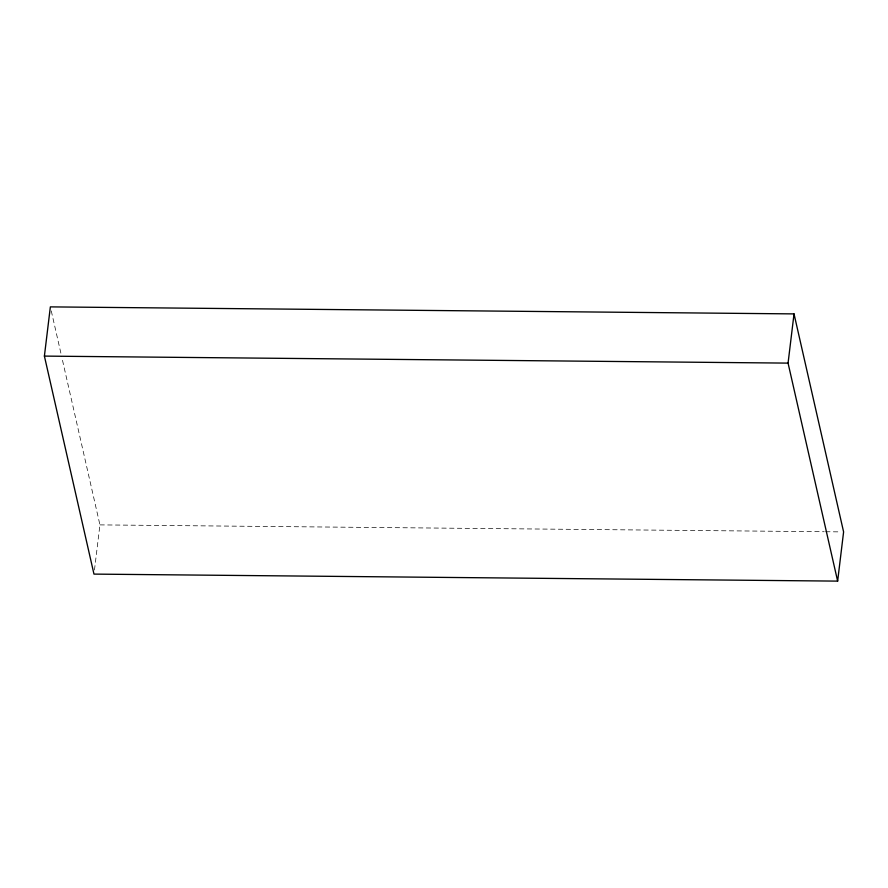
<?xml version="1.0" encoding="UTF-8"?>
<svg xmlns="http://www.w3.org/2000/svg" width="888" height="888" viewBox="0 0 888 888"><rect width="100%" height="100%" fill="white"/><g stroke="black" fill="none" stroke-linecap="round" stroke-linejoin="round"><path stroke-width="0.67" stroke-dasharray="4.44 3.33" d="M94.472 570.007L99.933 524.886L61.982 358.019M99.933 524.886L824.208 531.723M825.596 531.734L840.825 531.879M51.271 310.911L61.683 356.665"/><path stroke-width="1.33" d="M44.4 356.099L50.361 306.882L794.027 313.897L843.6 531.901L837.639 581.118L93.973 574.103L44.4 356.099L788.067 363.114L837.639 581.118M788.067 363.114L794.027 313.897"/></g></svg>
